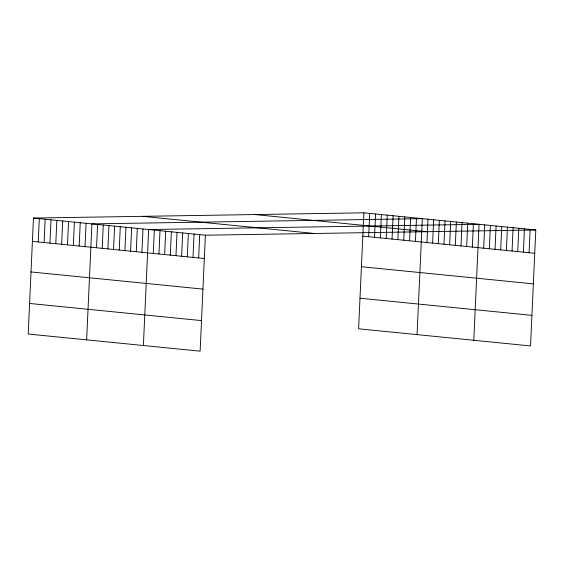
<?xml version="1.0" encoding="UTF-8"?>
<svg xmlns="http://www.w3.org/2000/svg" width="564" height="564" viewBox="0 0 564 564"><rect width="100%" height="100%" fill="white"/><g stroke="black" fill="none" stroke-linecap="round" stroke-linejoin="round"><path stroke-width="0.85" d="M363.872 212.825L33.466 218.064L28.2 334.029L200.128 351.175L205.395 235.202L535.8 229.971L530.534 345.936L358.605 328.798L363.872 212.825L535.8 229.971M38.253 241.963L39.311 218.642M44.098 242.548L45.155 219.227M49.942 243.126L51 219.812M55.787 243.711L56.851 220.39M61.631 244.297L62.696 220.975M67.483 244.875L68.54 221.56M73.327 245.46L74.385 222.138M79.171 246.045L80.229 222.724M85.016 246.623L86.073 223.309M86.652 339.859L91.918 223.887L422.33 218.656L417.064 334.628M96.536 247.772L97.593 224.458M102.211 248.343L103.268 225.022M107.879 248.907L108.944 225.586M113.554 249.471L114.612 226.15M119.23 250.035L120.287 226.721M124.905 250.606L125.962 227.285M130.573 251.17L131.638 227.849M136.248 251.734L137.306 228.413M141.924 252.298L142.981 228.984M143.39 345.52L148.656 229.548L479.062 224.31L473.795 340.282M153.274 253.433L154.332 230.112M158.942 253.997L160 230.676M164.617 254.561L165.675 231.24M170.293 255.132L171.35 231.811M175.968 255.696L177.025 232.375M181.636 256.26L182.694 232.939M187.311 256.824L188.369 233.503M192.987 257.396L194.044 234.074M198.662 257.959L199.719 234.638M368.659 236.725L369.723 213.411M374.51 237.31L375.568 213.989M380.355 237.895L381.412 214.574M386.199 238.473L387.256 215.159M392.043 239.058L393.101 215.737M397.888 239.644L398.945 216.322M403.732 240.229L404.79 216.907M409.577 240.807L410.641 217.485M415.428 241.392L416.486 218.071M426.941 242.541L428.005 219.22M432.616 243.105L433.674 219.784M438.291 243.669L439.349 220.348M443.967 244.24L445.024 220.919M449.635 244.804L450.699 221.483M455.31 245.368L456.368 222.047M460.985 245.932L462.043 222.611M466.661 246.496L467.718 223.182M472.329 247.067L473.393 223.746M483.679 248.195L484.737 224.874M489.355 248.759L490.412 225.445M495.03 249.33L496.087 226.009M500.698 249.894L501.756 226.573M506.373 250.458L507.431 227.137M512.049 251.022L513.106 227.708M517.724 251.593L518.781 228.272M523.392 252.157L524.449 228.836M529.067 252.721L530.125 229.4M254.843 214.553L426.765 231.698M362.814 236.147L534.742 253.285M142.502 216.336L314.423 233.475M33.466 218.064L205.395 235.202M361.425 266.723L533.354 283.861M32.409 241.378L204.33 258.523M359.994 298.222L531.923 315.368M31.02 271.954L202.941 289.099M29.589 303.46L201.51 320.599"/></g></svg>
